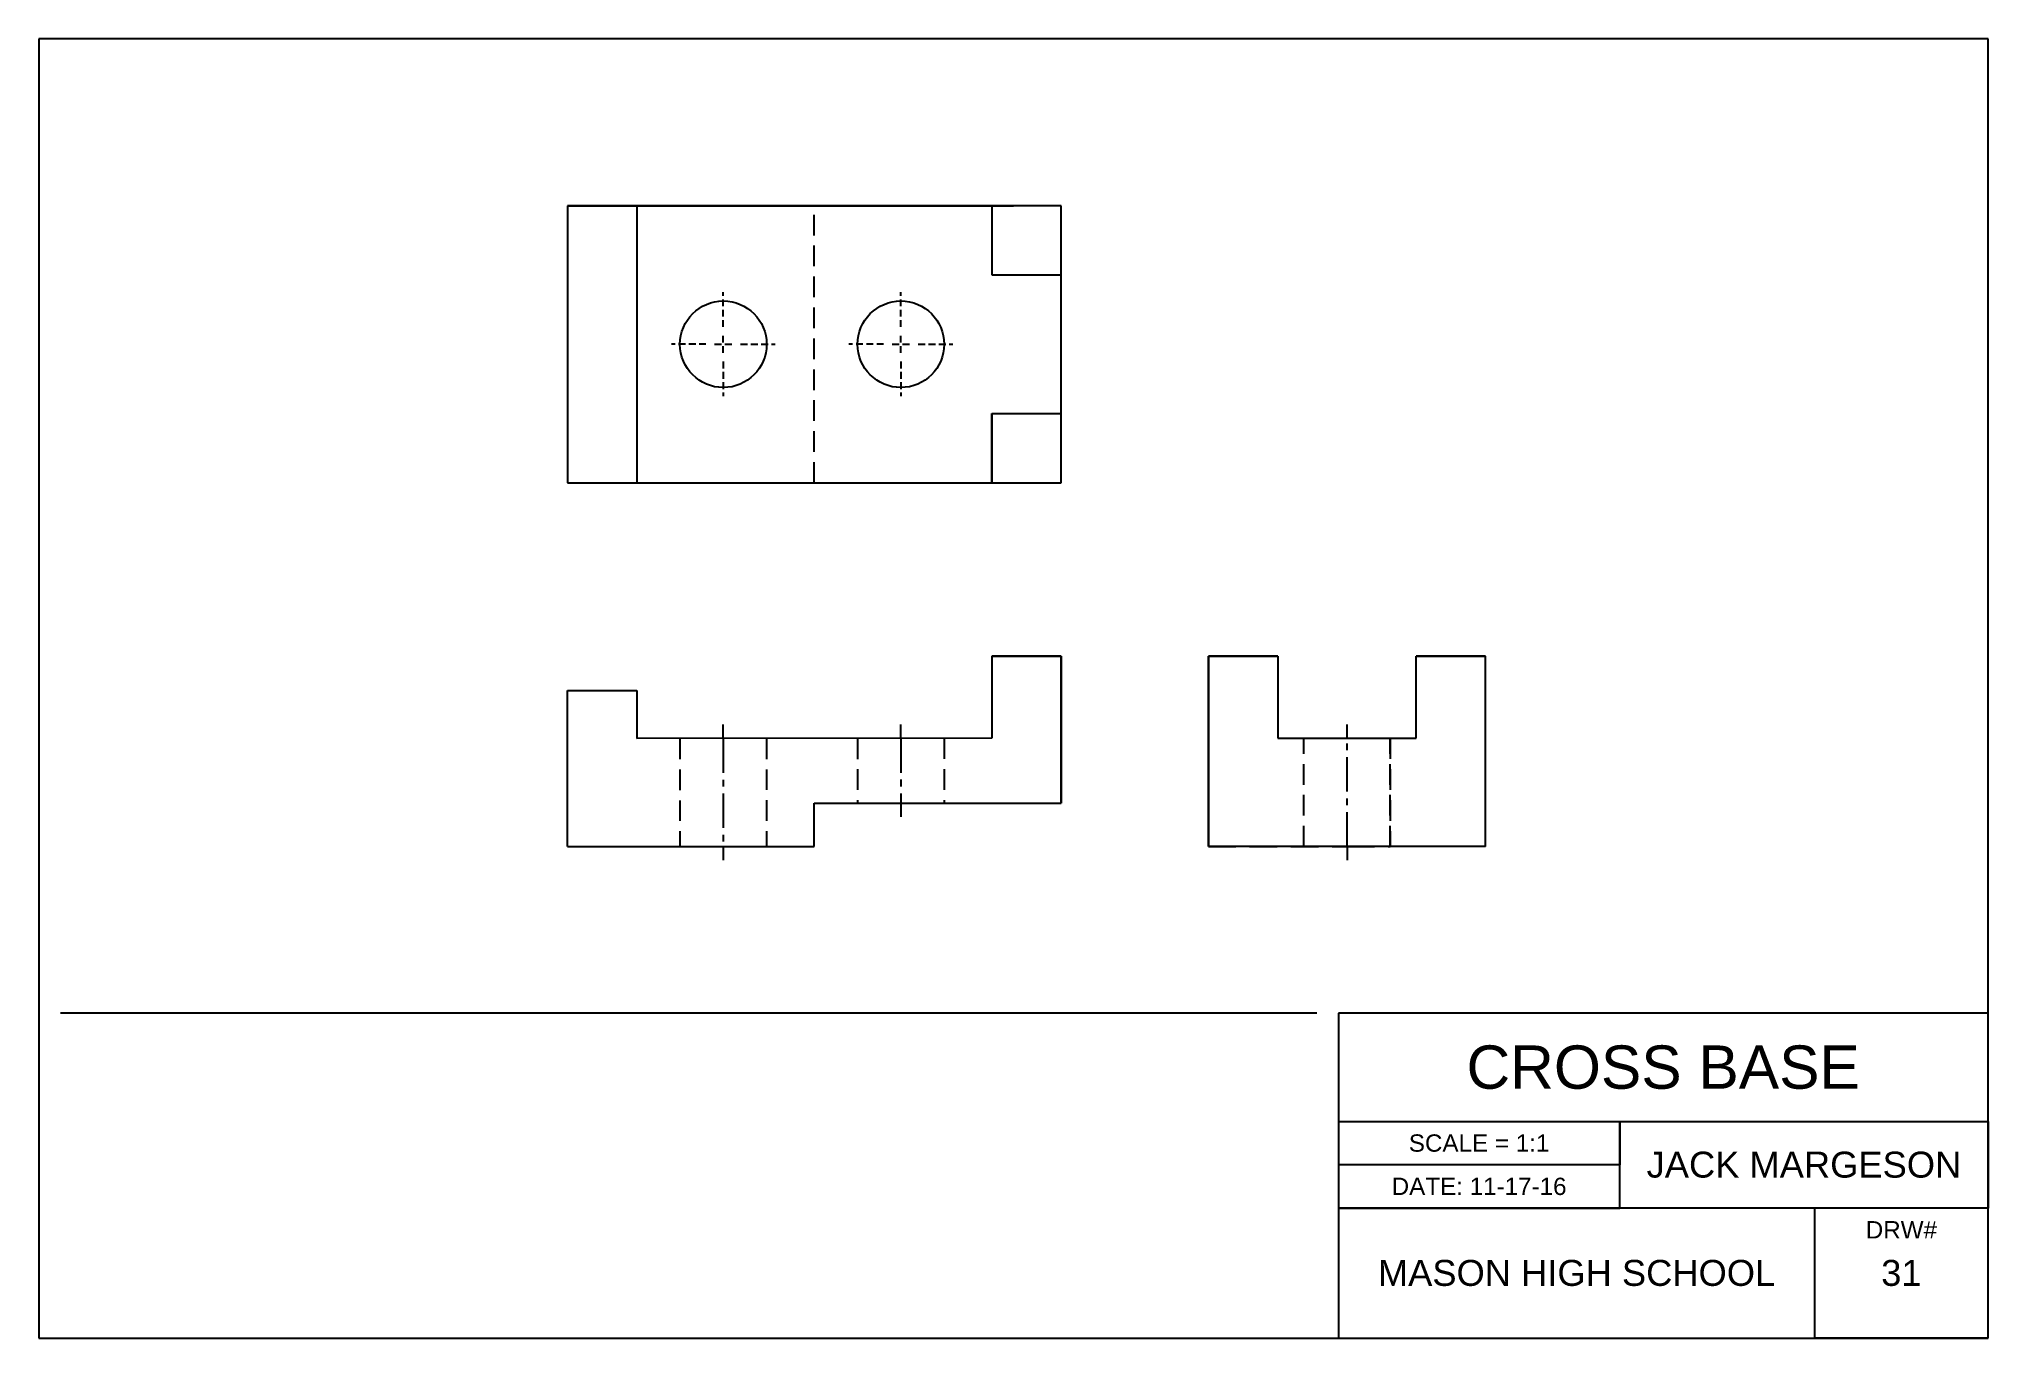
# Model space of a CAD drawing. Header units: millimetres. Extents: x 0 to 450, y 0 to 300.
import ezdxf

# ---------------------------------------------------------------- set-up
doc = ezdxf.new("R2010")
doc.units = ezdxf.units.MM
doc.linetypes.add('CENTER', pattern=[50.8, 31.75, -6.35, 6.35, -6.35])
doc.linetypes.add('HIDDEN', pattern=[9.525, 6.35, -3.175])
doc.styles.get("Standard").update_dxf_attribs({"font": 'arial.ttf'})

msp = doc.modelspace()

# ---------------------------------------------------------------- linework, layer by layer
for p, q in [((450, 300), (0, 300)), ((0, 300), (0, 0)), ((450, 0), (450, 300)), ((122, 261.5), (225, 261.5)), ((122, 261.5), (122, 197.5)), ((236, 261.5), (122, 261.5)), ((122, 261.5), (138, 261.5)), ((138, 261.5), (138, 197.5)), ((138, 261.5), (158, 261.5)), ((158, 261.5), (199, 261.5)), ((236, 261.5), (220, 261.5)), ((220, 261.5), (220, 245.5)), ((220, 261.5), (220, 245.5)), ((236, 197.5), (236, 261.5)), ((220, 245.5), (236, 245.5)), ((220, 197.5), (220, 213.5)), ((220, 213.5), (236, 213.5)), ((220, 213.5), (220, 197.5)), ((122, 197.5), (236, 197.5)), ((220, 157.5), (236, 157.5)), ((236, 157.5), (220, 157.5)), ((220, 157.5), (220, 138.5)), ((236, 157.5), (236, 123.5)), ((236, 123.5), (236, 157.5)), ((270, 157.5), (270, 113.5)), ((270, 113.5), (270, 157.5)), ((270, 157.5), (286, 157.5)), ((286, 157.5), (270, 157.5)), ((286, 157.5), (286, 138.5)), ((334, 157.5), (318, 157.5)), ((318, 138.5), (318, 157.5)), ((318, 157.5), (334, 157.5)), ((334, 113.5), (334, 157.5)), ((122, 113.5), (122, 149.5)), ((122, 113.5), (122, 149.5)), ((122, 149.5), (138, 149.5)), ((138, 149.5), (138, 138.45)), ((220, 138.5), (138, 138.45)), ((286, 138.5), (318, 138.5)), ((179, 113.5), (179, 123.5)), ((179, 123.5), (236, 123.5)), ((122, 113.5), (179, 113.5)), ((334, 113.5), (270, 113.5)), ((295, 75), (5, 75)), ((450, 75), (300, 75)), ((300, 75), (300, 0)), ((300, 75), (300, 50)), ((450, 0), (450, 75)), ((300, 50), (450, 50)), ((365, 30), (365, 50)), ((365, 50), (365, 40)), ((450, 50), (450, 30)), ((365, 40), (300, 40)), ((450, 30), (300, 30)), ((300, 30), (365, 30)), ((410, 0), (410, 30)), ((0, 0), (450, 0)), ((450, 0), (410, 0))]:
    msp.add_line(p, q)
at = {"color": 250, "linetype": 'HIDDEN', "ltscale": 0.75}
for p, q in [((179, 197.5), (179, 261.5)), ((148, 138.46), (148, 113.5)), ((168, 138.47), (168, 113.5)), ((189, 138.48), (189, 123.5)), ((209, 138.49), (209, 123.5)), ((292, 113.5), (292, 138.5)), ((312, 113.5), (312, 138.5)), ((312, 138.5), (312, 113.5))]:
    msp.add_line(p, q, dxfattribs=at)
at = {"color": 3, "linetype": 'HIDDEN', "ltscale": 0.25}
for p, q in [((158, 233.5), (158, 241.5)), ((199, 233.5), (199, 241.5)), ((154, 229.5), (146, 229.5)), ((156, 229.5), (160, 229.5)), ((158, 227.5), (158, 231.5)), ((162, 229.5), (170, 229.5)), ((195, 229.5), (187, 229.5)), ((197, 229.5), (201, 229.5)), ((199, 227.5), (199, 231.5)), ((203, 229.5), (211, 229.5)), ((158, 225.5), (158, 217.5)), ((199, 225.5), (199, 217.5))]:
    msp.add_line(p, q, dxfattribs=at)
at = {"color": 3, "linetype": 'HIDDEN'}
for p, q in [((158, 138.47), (158, 141.65)), ((199, 138.49), (199, 141.66)), ((302, 138.5), (302, 141.68)), ((158, 138.46), (158, 138.47)), ((199, 123.5), (199, 120.33)), ((158, 113.5), (158, 110.33)), ((302, 113.5), (302, 110.33))]:
    msp.add_line(p, q, dxfattribs=at)
at = {"color": 3, "linetype": 'CENTER', "ltscale": 0.25}
for p, q in [((158, 138.46), (158, 113.5)), ((199, 138.49), (199, 123.5)), ((302, 113.5), (302, 138.5))]:
    msp.add_line(p, q, dxfattribs=at)
at = {"linetype": 'HIDDEN'}
for p, q in [((270, 113.5), (302, 113.5)), ((302, 113.5), (292, 113.5)), ((302, 113.5), (312, 113.5)), ((312, 113.5), (302, 113.5))]:
    msp.add_line(p, q, dxfattribs=at)
for centre in [(158, 229.5), (199, 229.5)]:
    msp.add_circle(centre, 10)

# ---------------------------------------------------------------- texts
for s, width, insert, char_height, attachment_point in [('CROSS BASE', 150, (375, 62.5), 10, 5), ('SCALE = 1:1', 65, (332.5, 45), 4, 5), ('JACK MARGESON', 85, (407.5, 40), 6, 5), ('DATE: 11-17-16', 65, (332.5, 35), 4, 5), ('DRW#', 40, (430, 27), 4, 2), ('MASON HIGH SCHOOL', 110, (355, 15), 6, 5), ('31', 40, (430, 15), 6, 5)]:
    msp.add_mtext_dynamic_manual_height_columns(s, width=width, gutter_width=12.5, heights=[0], dxfattribs=dict(insert=insert, char_height=char_height, attachment_point=attachment_point))

doc.saveas('drawing.dxf')
